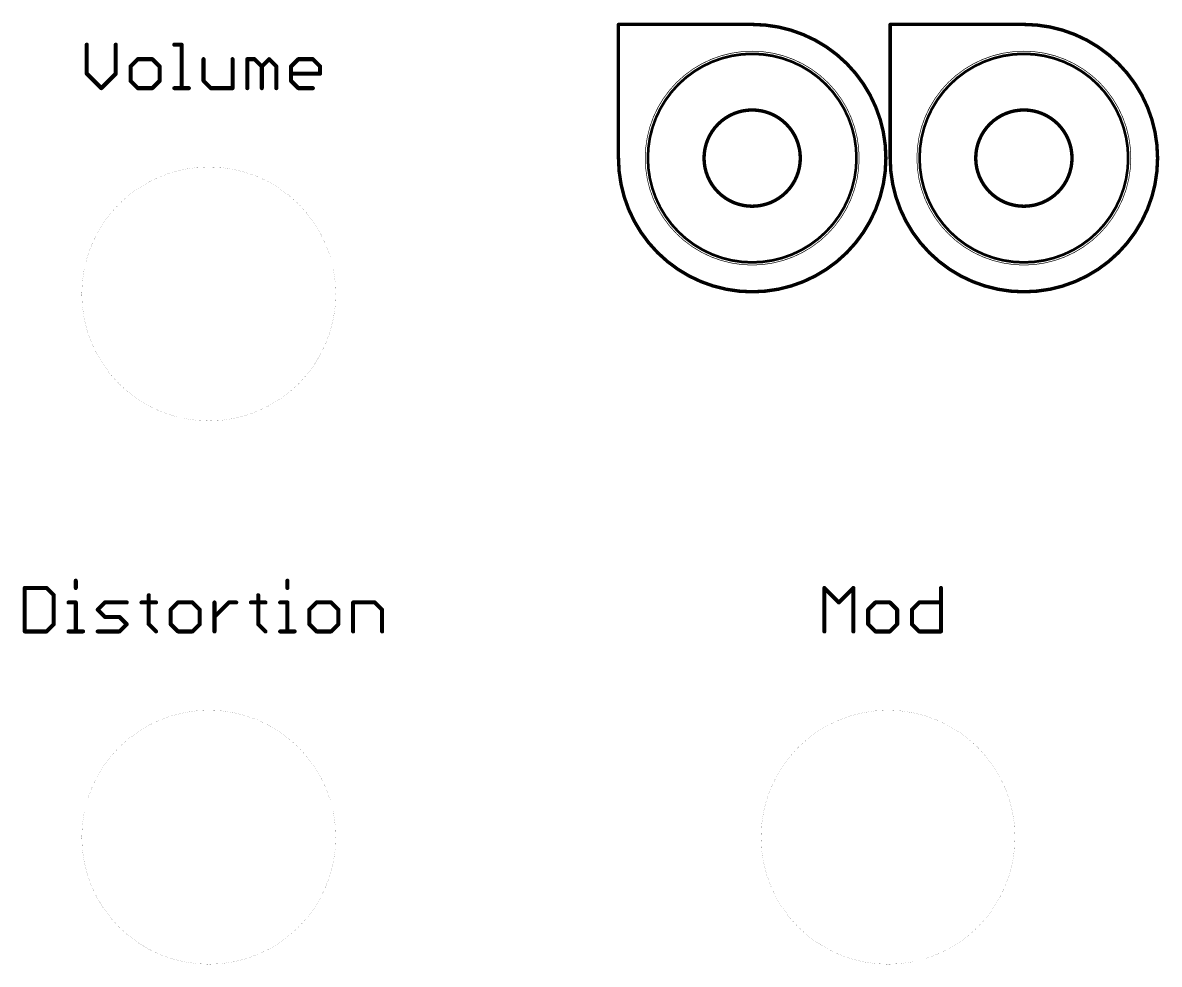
# Model space of a CAD drawing. Extents: x 0 to 188, y -11 to 118.
# Drawn here: x 109.88 to 152.38, y 51.13 to 86.34 of the extents above; entities that cross this region are included whole.
import ezdxf

# ---------------------------------------------------------------- set-up
doc = ezdxf.new("R2010")
doc.units = 0
doc.layers.add('254', color=2, linetype='CONTINUOUS')
doc.layers.add('255', color=2, linetype='CONTINUOUS')

msp = doc.modelspace()

# ---------------------------------------------------------------- linework, layer by layer
at = {"layer": '254'}
for points, const_width in [([(132.16, 86.3118, 1), (132.16, 86.2482)], 0.0635), ([(132.1917, 86.28, 1), (132.1283, 86.28)], 0.0635), ([(137.16, 86.3118, 1), (137.16, 86.2482)], 0.0635), ([(142.16, 81.28, 0.4142), (137.16, 86.28)], 0.127), ([(137.16, 86.2482, 1), (137.16, 86.3118)], 0.0635), ([(142.32, 86.3118, 1), (142.32, 86.2482)], 0.0635), ([(142.3517, 86.28, 1), (142.2883, 86.28)], 0.0635), ([(147.32, 86.3118, 1), (147.32, 86.2482)], 0.0635), ([(152.32, 81.28, 0.4142), (147.32, 86.28)], 0.127), ([(147.32, 86.2482, 1), (147.32, 86.3118)], 0.0635), ([(112.3157, 85.5232, 1), (112.2395, 85.5232)], 0.0762), ([(113.4003, 85.5232, 1), (113.3241, 85.5232)], 0.0762), ([(115.5519, 85.5613, 1), (115.5519, 85.4851)], 0.0762), ([(115.8612, 85.5232, 1), (115.785, 85.5232)], 0.0762), ([(115.8231, 85.4851, 1), (115.8231, 85.5613)], 0.0762), ([(114.1859, 85.019, 1), (114.1859, 84.9428)], 0.0762), ([(114.2128, 84.9539, 1), (114.159, 85.0078)], 0.0762), ([(114.7552, 85.0078, 1), (114.7013, 84.9539)], 0.0762), ([(114.7282, 84.9428, 1), (114.7282, 85.019)], 0.0762), ([(116.6814, 84.9809, 1), (116.6052, 84.9809)], 0.0762), ([(117.7661, 84.9809, 1), (117.6899, 84.9809)], 0.0762), ([(118.3186, 84.9809, 1), (118.2424, 84.9809)], 0.0762), ([(118.2805, 85.019, 1), (118.2805, 84.9428)], 0.0762), ([(118.5786, 85.0078, 1), (118.5247, 84.9539)], 0.0762), ([(118.5517, 84.9428, 1), (118.5517, 85.019)], 0.0762), ([(119.1209, 85.0078, 1), (119.067, 84.9539)], 0.0762), ([(119.1209, 84.9539, 1), (119.067, 85.0078)], 0.0762), ([(120.1888, 85.019, 1), (120.1888, 84.9428)], 0.0762), ([(120.2158, 84.9539, 1), (120.1619, 85.0078)], 0.0762), ([(120.7581, 85.0078, 1), (120.7042, 84.9539)], 0.0762), ([(120.7311, 84.9428, 1), (120.7311, 85.019)], 0.0762), ([(137.16, 77.38, 1), (137.16, 85.18, 1), (137.16, 77.38)], 0.1), ([(147.32, 77.38, 1), (147.32, 85.18, 1), (147.32, 77.38)], 0.1), ([(113.9528, 84.7097, 1), (113.8766, 84.7097)], 0.0762), ([(113.8878, 84.7366, 1), (113.9417, 84.6828)], 0.0762), ([(115.0375, 84.7097, 1), (114.9613, 84.7097)], 0.0762), ([(114.9725, 84.6828, 1), (115.0263, 84.7366)], 0.0762), ([(118.8609, 84.7097, 1), (118.7847, 84.7097)], 0.0762), ([(118.7959, 84.7366, 1), (118.8498, 84.6828)], 0.0762), ([(118.7959, 84.6828, 1), (118.8498, 84.7366)], 0.0762), ([(119.4032, 84.7097, 1), (119.327, 84.7097)], 0.0762), ([(119.3382, 84.6828, 1), (119.3921, 84.7366)], 0.0762), ([(119.9557, 84.7097, 1), (119.8795, 84.7097)], 0.0762), ([(119.8907, 84.7366, 1), (119.9446, 84.6828)], 0.0762), ([(121.0404, 84.7097, 1), (120.9642, 84.7097)], 0.0762), ([(120.9754, 84.6828, 1), (121.0292, 84.7366)], 0.0762), ([(112.3045, 84.4655, 1), (112.2506, 84.4116)], 0.0762), ([(112.2395, 84.4385, 1), (112.3157, 84.4385)], 0.0762), ([(113.3241, 84.4385, 1), (113.4003, 84.4385)], 0.0762), ([(113.3892, 84.4116, 1), (113.3353, 84.4655)], 0.0762), ([(113.9417, 84.1943, 1), (113.8878, 84.1404)], 0.0762), ([(113.8766, 84.1674, 1), (113.9528, 84.1674)], 0.0762), ([(114.9613, 84.1674, 1), (115.0375, 84.1674)], 0.0762), ([(115.0263, 84.1404, 1), (114.9725, 84.1943)], 0.0762), ([(116.6703, 84.1943, 1), (116.6164, 84.1404)], 0.0762), ([(116.6052, 84.1674, 1), (116.6814, 84.1674)], 0.0762), ([(119.9176, 84.4766, 1), (119.9176, 84.4004)], 0.0762), ([(119.9446, 84.1943, 1), (119.8907, 84.1404)], 0.0762), ([(119.8795, 84.1674, 1), (119.9557, 84.1674)], 0.0762), ([(120.9642, 84.4385, 1), (121.0404, 84.4385)], 0.0762), ([(121.0023, 84.4004, 1), (121.0023, 84.4766)], 0.0762), ([(112.793, 83.9231, 1), (112.8469, 83.8693)], 0.0762), ([(112.793, 83.8693, 1), (112.8469, 83.9231)], 0.0762), ([(114.1859, 83.9343, 1), (114.1859, 83.8581)], 0.0762), ([(114.159, 83.8693, 1), (114.2128, 83.9231)], 0.0762), ([(114.7013, 83.9231, 1), (114.7552, 83.8693)], 0.0762), ([(114.7282, 83.8581, 1), (114.7282, 83.9343)], 0.0762), ([(115.5519, 83.9343, 1), (115.5519, 83.8581)], 0.0762), ([(115.785, 83.8962, 1), (115.8612, 83.8962)], 0.0762), ([(116.0942, 83.8581, 1), (116.0942, 83.9343)], 0.0762), ([(116.9145, 83.9343, 1), (116.9145, 83.8581)], 0.0762), ([(116.8876, 83.8693, 1), (116.9414, 83.9231)], 0.0762), ([(117.6899, 83.8962, 1), (117.7661, 83.8962)], 0.0762), ([(117.728, 83.8581, 1), (117.728, 83.9343)], 0.0762), ([(118.2424, 83.8962, 1), (118.3186, 83.8962)], 0.0762), ([(118.7847, 83.8962, 1), (118.8609, 83.8962)], 0.0762), ([(119.327, 83.8962, 1), (119.4032, 83.8962)], 0.0762), ([(120.1888, 83.9343, 1), (120.1888, 83.8581)], 0.0762), ([(120.1619, 83.8693, 1), (120.2158, 83.9231)], 0.0762), ([(120.7311, 83.8581, 1), (120.7311, 83.9343)], 0.0762), ([(137.16, 79.48, 1), (137.16, 83.08, 1), (137.16, 79.48)], 0.127), ([(147.32, 79.48, 1), (147.32, 83.08, 1), (147.32, 79.48)], 0.127), ([(132.16, 81.28, 0.4142), (137.16, 76.28)], 0.127), ([(132.1917, 81.28, 1), (132.1283, 81.28)], 0.0635), ([(132.1283, 81.28, 1), (132.1917, 81.28)], 0.0635), ([(137.16, 76.28, 0.4142), (142.16, 81.28)], 0.127), ([(142.1917, 81.28, 1), (142.1283, 81.28)], 0.0635), ([(142.1283, 81.28, 1), (142.1917, 81.28)], 0.0635), ([(142.32, 81.28, 0.4142), (147.32, 76.28)], 0.127), ([(142.3517, 81.28, 1), (142.2883, 81.28)], 0.0635), ([(142.2883, 81.28, 1), (142.3517, 81.28)], 0.0635), ([(147.32, 76.28, 0.4142), (152.32, 81.28)], 0.127), ([(152.3517, 81.28, 1), (152.2883, 81.28)], 0.0635), ([(152.2883, 81.28, 1), (152.3517, 81.28)], 0.0635), ([(137.16, 76.3118, 1), (137.16, 76.2482)], 0.0635), ([(137.16, 76.2482, 1), (137.16, 76.3118)], 0.0635), ([(147.32, 76.3118, 1), (147.32, 76.2482)], 0.0635), ([(147.32, 76.2482, 1), (147.32, 76.3118)], 0.0635), ([(111.9047, 65.4744, 1), (111.8285, 65.4744)], 0.0762), ([(119.8176, 65.4744, 1), (119.7414, 65.4744)], 0.0762), ([(109.9964, 65.2032, 1), (109.9202, 65.2032)], 0.0762), ([(109.9583, 65.2413, 1), (109.9583, 65.1651)], 0.0762), ([(110.7987, 65.2301, 1), (110.7448, 65.1762)], 0.0762), ([(110.7718, 65.1651, 1), (110.7718, 65.2413)], 0.0762), ([(111.8285, 65.2032, 1), (111.9047, 65.2032)], 0.0762), ([(119.7414, 65.2032, 1), (119.8176, 65.2032)], 0.0762), ([(139.8874, 65.2301, 1), (139.8335, 65.1762)], 0.0762), ([(139.8986, 65.2032, 1), (139.8224, 65.2032)], 0.0762), ([(140.9832, 65.2032, 1), (140.907, 65.2032)], 0.0762), ([(140.9721, 65.1762, 1), (140.9182, 65.2301)], 0.0762), ([(144.2575, 65.2032, 1), (144.1813, 65.2032)], 0.0762), ([(111.081, 64.932, 1), (111.0048, 64.932)], 0.0762), ([(111.016, 64.9051, 1), (111.0699, 64.959)], 0.0762), ([(111.5954, 64.699, 1), (111.5954, 64.6228)], 0.0762), ([(111.9047, 64.6609, 1), (111.8285, 64.6609)], 0.0762), ([(111.8666, 64.6228, 1), (111.8666, 64.699)], 0.0762), ([(112.958, 64.699, 1), (112.958, 64.6228)], 0.0762), ([(112.985, 64.6339, 1), (112.9311, 64.6878)], 0.0762), ([(113.7715, 64.6228, 1), (113.7715, 64.699)], 0.0762), ([(114.324, 64.699, 1), (114.324, 64.6228)], 0.0762), ([(114.6333, 64.932, 1), (114.5571, 64.932)], 0.0762), ([(114.8664, 64.6228, 1), (114.8664, 64.699)], 0.0762), ([(115.6866, 64.699, 1), (115.6866, 64.6228)], 0.0762), ([(115.7136, 64.6339, 1), (115.6597, 64.6878)], 0.0762), ([(116.2559, 64.6878, 1), (116.202, 64.6339)], 0.0762), ([(116.229, 64.6228, 1), (116.229, 64.699)], 0.0762), ([(117.0907, 64.6609, 1), (117.0145, 64.6609)], 0.0762), ([(117.5949, 64.699, 1), (117.5949, 64.6228)], 0.0762), ([(117.6219, 64.6339, 1), (117.568, 64.6878)], 0.0762), ([(117.8661, 64.6228, 1), (117.8661, 64.699)], 0.0762), ([(118.4169, 64.699, 1), (118.4169, 64.6228)], 0.0762), ([(118.7262, 64.932, 1), (118.65, 64.932)], 0.0762), ([(118.9592, 64.6228, 1), (118.9592, 64.699)], 0.0762), ([(119.5084, 64.699, 1), (119.5084, 64.6228)], 0.0762), ([(119.8176, 64.6609, 1), (119.7414, 64.6609)], 0.0762), ([(119.7795, 64.6228, 1), (119.7795, 64.699)], 0.0762), ([(120.871, 64.699, 1), (120.871, 64.6228)], 0.0762), ([(120.8979, 64.6339, 1), (120.844, 64.6878)], 0.0762), ([(121.4402, 64.6878, 1), (121.3863, 64.6339)], 0.0762), ([(121.4133, 64.6228, 1), (121.4133, 64.699)], 0.0762), ([(122.275, 64.6609, 1), (122.1988, 64.6609)], 0.0762), ([(122.2369, 64.699, 1), (122.2369, 64.6228)], 0.0762), ([(123.0774, 64.6878, 1), (123.0235, 64.6339)], 0.0762), ([(123.0504, 64.6228, 1), (123.0504, 64.699)], 0.0762), ([(140.3758, 64.6878, 1), (140.4297, 64.6339)], 0.0762), ([(140.3758, 64.6339, 1), (140.4297, 64.6878)], 0.0762), ([(141.7688, 64.699, 1), (141.7688, 64.6228)], 0.0762), ([(141.7957, 64.6339, 1), (141.7418, 64.6878)], 0.0762), ([(142.3381, 64.6878, 1), (142.2842, 64.6339)], 0.0762), ([(142.3111, 64.6228, 1), (142.3111, 64.699)], 0.0762), ([(143.4059, 64.699, 1), (143.4059, 64.6228)], 0.0762), ([(143.4329, 64.6339, 1), (143.379, 64.6878)], 0.0762), ([(144.2194, 64.6228, 1), (144.2194, 64.699)], 0.0762), ([(112.7138, 64.4166, 1), (112.6599, 64.3628)], 0.0762), ([(112.6599, 64.4166, 1), (112.7138, 64.3628)], 0.0762), ([(112.958, 64.1566, 1), (112.958, 64.0804)], 0.0762), ([(112.9311, 64.0916, 1), (112.985, 64.1455)], 0.0762), ([(113.5273, 64.1455, 1), (113.4734, 64.0916)], 0.0762), ([(113.5004, 64.0804, 1), (113.5004, 64.1566)], 0.0762), ([(115.4536, 64.3897, 1), (115.3774, 64.3897)], 0.0762), ([(115.3885, 64.4166, 1), (115.4424, 64.3628)], 0.0762), ([(116.5382, 64.3897, 1), (116.462, 64.3897)], 0.0762), ([(116.4732, 64.3628, 1), (116.5271, 64.4166)], 0.0762), ([(117.0257, 64.1455, 1), (117.0796, 64.0916)], 0.0762), ([(120.6379, 64.3897, 1), (120.5617, 64.3897)], 0.0762), ([(120.5728, 64.4166, 1), (120.6267, 64.3628)], 0.0762), ([(121.7226, 64.3897, 1), (121.6464, 64.3897)], 0.0762), ([(121.6575, 64.3628, 1), (121.7114, 64.4166)], 0.0762), ([(123.3597, 64.3897, 1), (123.2835, 64.3897)], 0.0762), ([(123.2947, 64.3628, 1), (123.3485, 64.4166)], 0.0762), ([(141.5357, 64.3897, 1), (141.4595, 64.3897)], 0.0762), ([(141.4707, 64.4166, 1), (141.5246, 64.3628)], 0.0762), ([(142.6204, 64.3897, 1), (142.5442, 64.3897)], 0.0762), ([(142.5553, 64.3628, 1), (142.6092, 64.4166)], 0.0762), ([(143.1729, 64.3897, 1), (143.0967, 64.3897)], 0.0762), ([(143.1078, 64.4166, 1), (143.1617, 64.3628)], 0.0762), ([(111.0048, 63.8474, 1), (111.081, 63.8474)], 0.0762), ([(111.0699, 63.8204, 1), (111.016, 63.8743)], 0.0762), ([(113.7985, 63.8204, 1), (113.7446, 63.8743)], 0.0762), ([(113.7446, 63.8204, 1), (113.7985, 63.8743)], 0.0762), ([(114.6221, 63.8743, 1), (114.5682, 63.8204)], 0.0762), ([(114.5571, 63.8474, 1), (114.6333, 63.8474)], 0.0762), ([(115.4424, 63.8743, 1), (115.3885, 63.8204)], 0.0762), ([(115.3774, 63.8474, 1), (115.4536, 63.8474)], 0.0762), ([(116.462, 63.8474, 1), (116.5382, 63.8474)], 0.0762), ([(116.5271, 63.8204, 1), (116.4732, 63.8743)], 0.0762), ([(118.715, 63.8743, 1), (118.6611, 63.8204)], 0.0762), ([(118.65, 63.8474, 1), (118.7262, 63.8474)], 0.0762), ([(120.6267, 63.8743, 1), (120.5728, 63.8204)], 0.0762), ([(120.5617, 63.8474, 1), (120.6379, 63.8474)], 0.0762), ([(121.6464, 63.8474, 1), (121.7226, 63.8474)], 0.0762), ([(121.7114, 63.8204, 1), (121.6575, 63.8743)], 0.0762), ([(141.5246, 63.8743, 1), (141.4707, 63.8204)], 0.0762), ([(141.4595, 63.8474, 1), (141.5357, 63.8474)], 0.0762), ([(142.5442, 63.8474, 1), (142.6204, 63.8474)], 0.0762), ([(142.6092, 63.8204, 1), (142.5553, 63.8743)], 0.0762), ([(143.1617, 63.8743, 1), (143.1078, 63.8204)], 0.0762), ([(143.0967, 63.8474, 1), (143.1729, 63.8474)], 0.0762), ([(109.9583, 63.6143, 1), (109.9583, 63.5381)], 0.0762), ([(109.9202, 63.5762, 1), (109.9964, 63.5762)], 0.0762), ([(110.7448, 63.6031, 1), (110.7987, 63.5493)], 0.0762), ([(110.7718, 63.5381, 1), (110.7718, 63.6143)], 0.0762), ([(111.5954, 63.6143, 1), (111.5954, 63.5381)], 0.0762), ([(111.8285, 63.5762, 1), (111.9047, 63.5762)], 0.0762), ([(112.1378, 63.5381, 1), (112.1378, 63.6143)], 0.0762), ([(112.6869, 63.6143, 1), (112.6869, 63.5381)], 0.0762), ([(113.4734, 63.6031, 1), (113.5273, 63.5493)], 0.0762), ([(113.5004, 63.5381, 1), (113.5004, 63.6143)], 0.0762), ([(114.8394, 63.5493, 1), (114.8933, 63.6031)], 0.0762), ([(115.6866, 63.6143, 1), (115.6866, 63.5381)], 0.0762), ([(115.6597, 63.5493, 1), (115.7136, 63.6031)], 0.0762), ([(116.202, 63.6031, 1), (116.2559, 63.5493)], 0.0762), ([(116.229, 63.5381, 1), (116.229, 63.6143)], 0.0762), ([(117.0145, 63.5762, 1), (117.0907, 63.5762)], 0.0762), ([(118.9323, 63.5493, 1), (118.9862, 63.6031)], 0.0762), ([(119.5084, 63.6143, 1), (119.5084, 63.5381)], 0.0762), ([(119.7414, 63.5762, 1), (119.8176, 63.5762)], 0.0762), ([(120.0507, 63.5381, 1), (120.0507, 63.6143)], 0.0762), ([(120.871, 63.6143, 1), (120.871, 63.5381)], 0.0762), ([(120.844, 63.5493, 1), (120.8979, 63.6031)], 0.0762), ([(121.3863, 63.6031, 1), (121.4402, 63.5493)], 0.0762), ([(121.4133, 63.5381, 1), (121.4133, 63.6143)], 0.0762), ([(122.1988, 63.5762, 1), (122.275, 63.5762)], 0.0762), ([(123.2835, 63.5762, 1), (123.3597, 63.5762)], 0.0762), ([(139.8224, 63.5762, 1), (139.8986, 63.5762)], 0.0762), ([(140.907, 63.5762, 1), (140.9832, 63.5762)], 0.0762), ([(141.7688, 63.6143, 1), (141.7688, 63.5381)], 0.0762), ([(141.7418, 63.5493, 1), (141.7957, 63.6031)], 0.0762), ([(142.2842, 63.6031, 1), (142.3381, 63.5493)], 0.0762), ([(142.3111, 63.5381, 1), (142.3111, 63.6143)], 0.0762), ([(143.4059, 63.6143, 1), (143.4059, 63.5381)], 0.0762), ([(143.379, 63.5493, 1), (143.4329, 63.6031)], 0.0762), ([(144.1813, 63.5762, 1), (144.2575, 63.5762)], 0.0762), ([(144.2194, 63.5381, 1), (144.2194, 63.6143)], 0.0762)]:
    msp.add_lwpolyline(points, format="xyb", dxfattribs=dict(at, const_width=const_width))
for points, const_width in [([(132.16, 86.28), (132.16, 81.28)], 0.127), ([(137.16, 86.28), (132.16, 86.28)], 0.127), ([(142.32, 86.28), (142.32, 81.28)], 0.127), ([(147.32, 86.28), (142.32, 86.28)], 0.127), ([(112.2776, 85.5232), (112.2776, 84.4385)], 0.1524), ([(113.3622, 84.4385), (113.3622, 85.5232)], 0.1524), ([(115.5519, 85.5232), (115.8231, 85.5232)], 0.1524), ([(115.8231, 85.5232), (115.8231, 83.8962)], 0.1524), ([(114.1859, 84.9809), (113.9147, 84.7097)], 0.1524), ([(114.7282, 84.9809), (114.1859, 84.9809)], 0.1524), ([(114.9994, 84.7097), (114.7282, 84.9809)], 0.1524), ([(116.6433, 84.9809), (116.6433, 84.1674)], 0.1524), ([(117.728, 83.8962), (117.728, 84.9809)], 0.1524), ([(118.2805, 83.8962), (118.2805, 84.9809)], 0.1524), ([(118.2805, 84.9809), (118.5517, 84.9809)], 0.1524), ([(118.5517, 84.9809), (118.8228, 84.7097)], 0.1524), ([(118.8228, 84.7097), (119.094, 84.9809)], 0.1524), ([(119.094, 84.9809), (119.3651, 84.7097)], 0.1524), ([(119.9176, 84.7097), (120.1888, 84.9809)], 0.1524), ([(120.1888, 84.9809), (120.7311, 84.9809)], 0.1524), ([(120.7311, 84.9809), (121.0023, 84.7097)], 0.1524), ([(113.9147, 84.7097), (113.9147, 84.1674)], 0.1524), ([(114.9994, 84.1674), (114.9994, 84.7097)], 0.1524), ([(118.8228, 84.7097), (118.8228, 83.8962)], 0.1524), ([(119.3651, 84.7097), (119.3651, 83.8962)], 0.1524), ([(119.9176, 84.1674), (119.9176, 84.7097)], 0.1524), ([(121.0023, 84.7097), (121.0023, 84.4385)], 0.1524), ([(112.2776, 84.4385), (112.8199, 83.8962)], 0.1524), ([(112.8199, 83.8962), (113.3622, 84.4385)], 0.1524), ([(113.9147, 84.1674), (114.1859, 83.8962)], 0.1524), ([(114.7282, 83.8962), (114.9994, 84.1674)], 0.1524), ([(116.6433, 84.1674), (116.9145, 83.8962)], 0.1524), ([(121.0023, 84.4385), (119.9176, 84.4385)], 0.1524), ([(120.1888, 83.8962), (119.9176, 84.1674)], 0.1524), ([(114.1859, 83.8962), (114.7282, 83.8962)], 0.1524), ([(115.5519, 83.8962), (116.0942, 83.8962)], 0.1524), ([(116.9145, 83.8962), (117.728, 83.8962)], 0.1524), ([(120.7311, 83.8962), (120.1888, 83.8962)], 0.1524), ([(111.8666, 65.4744), (111.8666, 65.2032)], 0.1524), ([(119.7795, 65.4744), (119.7795, 65.2032)], 0.1524), ([(109.9583, 65.2032), (109.9583, 63.5762)], 0.1524), ([(110.7718, 65.2032), (109.9583, 65.2032)], 0.1524), ([(111.0429, 64.932), (110.7718, 65.2032)], 0.1524), ([(139.8605, 63.5762), (139.8605, 65.2032)], 0.1524), ([(139.8605, 65.2032), (140.4028, 64.6609)], 0.1524), ([(140.4028, 64.6609), (140.9451, 65.2032)], 0.1524), ([(140.9451, 65.2032), (140.9451, 63.5762)], 0.1524), ([(144.2194, 65.2032), (144.2194, 63.5762)], 0.1524), ([(111.0429, 63.8474), (111.0429, 64.932)], 0.1524), ([(111.5954, 64.6609), (111.8666, 64.6609)], 0.1524), ([(111.8666, 64.6609), (111.8666, 63.5762)], 0.1524), ([(112.6869, 64.3897), (112.958, 64.6609)], 0.1524), ([(112.958, 64.6609), (113.7715, 64.6609)], 0.1524), ([(114.324, 64.6609), (114.8664, 64.6609)], 0.1524), ([(114.5952, 64.932), (114.5952, 63.8474)], 0.1524), ([(115.6866, 64.6609), (115.4155, 64.3897)], 0.1524), ([(116.229, 64.6609), (115.6866, 64.6609)], 0.1524), ([(116.5001, 64.3897), (116.229, 64.6609)], 0.1524), ([(117.0526, 63.5762), (117.0526, 64.6609)], 0.1524), ([(117.0526, 64.1185), (117.5949, 64.6609)], 0.1524), ([(117.5949, 64.6609), (117.8661, 64.6609)], 0.1524), ([(118.4169, 64.6609), (118.9592, 64.6609)], 0.1524), ([(118.6881, 64.932), (118.6881, 63.8474)], 0.1524), ([(119.5084, 64.6609), (119.7795, 64.6609)], 0.1524), ([(119.7795, 64.6609), (119.7795, 63.5762)], 0.1524), ([(120.871, 64.6609), (120.5998, 64.3897)], 0.1524), ([(121.4133, 64.6609), (120.871, 64.6609)], 0.1524), ([(121.6845, 64.3897), (121.4133, 64.6609)], 0.1524), ([(122.2369, 63.5762), (122.2369, 64.6609)], 0.1524), ([(122.2369, 64.6609), (123.0504, 64.6609)], 0.1524), ([(123.0504, 64.6609), (123.3216, 64.3897)], 0.1524), ([(141.7688, 64.6609), (141.4976, 64.3897)], 0.1524), ([(142.3111, 64.6609), (141.7688, 64.6609)], 0.1524), ([(142.5823, 64.3897), (142.3111, 64.6609)], 0.1524), ([(143.1348, 64.3897), (143.4059, 64.6609)], 0.1524), ([(143.4059, 64.6609), (144.2194, 64.6609)], 0.1524), ([(112.958, 64.1185), (112.6869, 64.3897)], 0.1524), ([(113.5004, 64.1185), (112.958, 64.1185)], 0.1524), ([(113.7715, 63.8474), (113.5004, 64.1185)], 0.1524), ([(115.4155, 64.3897), (115.4155, 63.8474)], 0.1524), ([(116.5001, 63.8474), (116.5001, 64.3897)], 0.1524), ([(120.5998, 64.3897), (120.5998, 63.8474)], 0.1524), ([(121.6845, 63.8474), (121.6845, 64.3897)], 0.1524), ([(123.3216, 64.3897), (123.3216, 63.5762)], 0.1524), ([(141.4976, 64.3897), (141.4976, 63.8474)], 0.1524), ([(142.5823, 63.8474), (142.5823, 64.3897)], 0.1524), ([(143.1348, 63.8474), (143.1348, 64.3897)], 0.1524), ([(110.7718, 63.5762), (111.0429, 63.8474)], 0.1524), ([(113.5004, 63.5762), (113.7715, 63.8474)], 0.1524), ([(114.5952, 63.8474), (114.8664, 63.5762)], 0.1524), ([(115.4155, 63.8474), (115.6866, 63.5762)], 0.1524), ([(116.229, 63.5762), (116.5001, 63.8474)], 0.1524), ([(118.6881, 63.8474), (118.9592, 63.5762)], 0.1524), ([(120.5998, 63.8474), (120.871, 63.5762)], 0.1524), ([(121.4133, 63.5762), (121.6845, 63.8474)], 0.1524), ([(141.4976, 63.8474), (141.7688, 63.5762)], 0.1524), ([(142.3111, 63.5762), (142.5823, 63.8474)], 0.1524), ([(143.4059, 63.5762), (143.1348, 63.8474)], 0.1524), ([(109.9583, 63.5762), (110.7718, 63.5762)], 0.1524), ([(111.5954, 63.5762), (112.1378, 63.5762)], 0.1524), ([(112.6869, 63.5762), (113.5004, 63.5762)], 0.1524), ([(115.6866, 63.5762), (116.229, 63.5762)], 0.1524), ([(119.5084, 63.5762), (120.0507, 63.5762)], 0.1524), ([(120.871, 63.5762), (121.4133, 63.5762)], 0.1524), ([(141.7688, 63.5762), (142.3111, 63.5762)], 0.1524), ([(144.2194, 63.5762), (143.4059, 63.5762)], 0.1524)]:
    msp.add_lwpolyline(points, dxfattribs=dict(at, const_width=const_width))
at = {"layer": '255'}
for points, const_width in [([(137.16, 77.28, 1), (137.16, 85.28, 1), (137.16, 77.28)], 0.0254), ([(147.32, 77.28, 1), (147.32, 85.28, 1), (147.32, 77.28)], 0.0254), ([(116.84, 71.45, 1), (116.84, 80.95, 1), (116.84, 71.45)], 0.0025), ([(116.84, 51.13, 1), (116.84, 60.63, 1), (116.84, 51.13)], 0.0025), ([(142.24, 51.13, 1), (142.24, 60.63, 1), (142.24, 51.13)], 0.0025)]:
    msp.add_lwpolyline(points, format="xyb", dxfattribs=dict(at, const_width=const_width))

doc.saveas('drawing.dxf')
